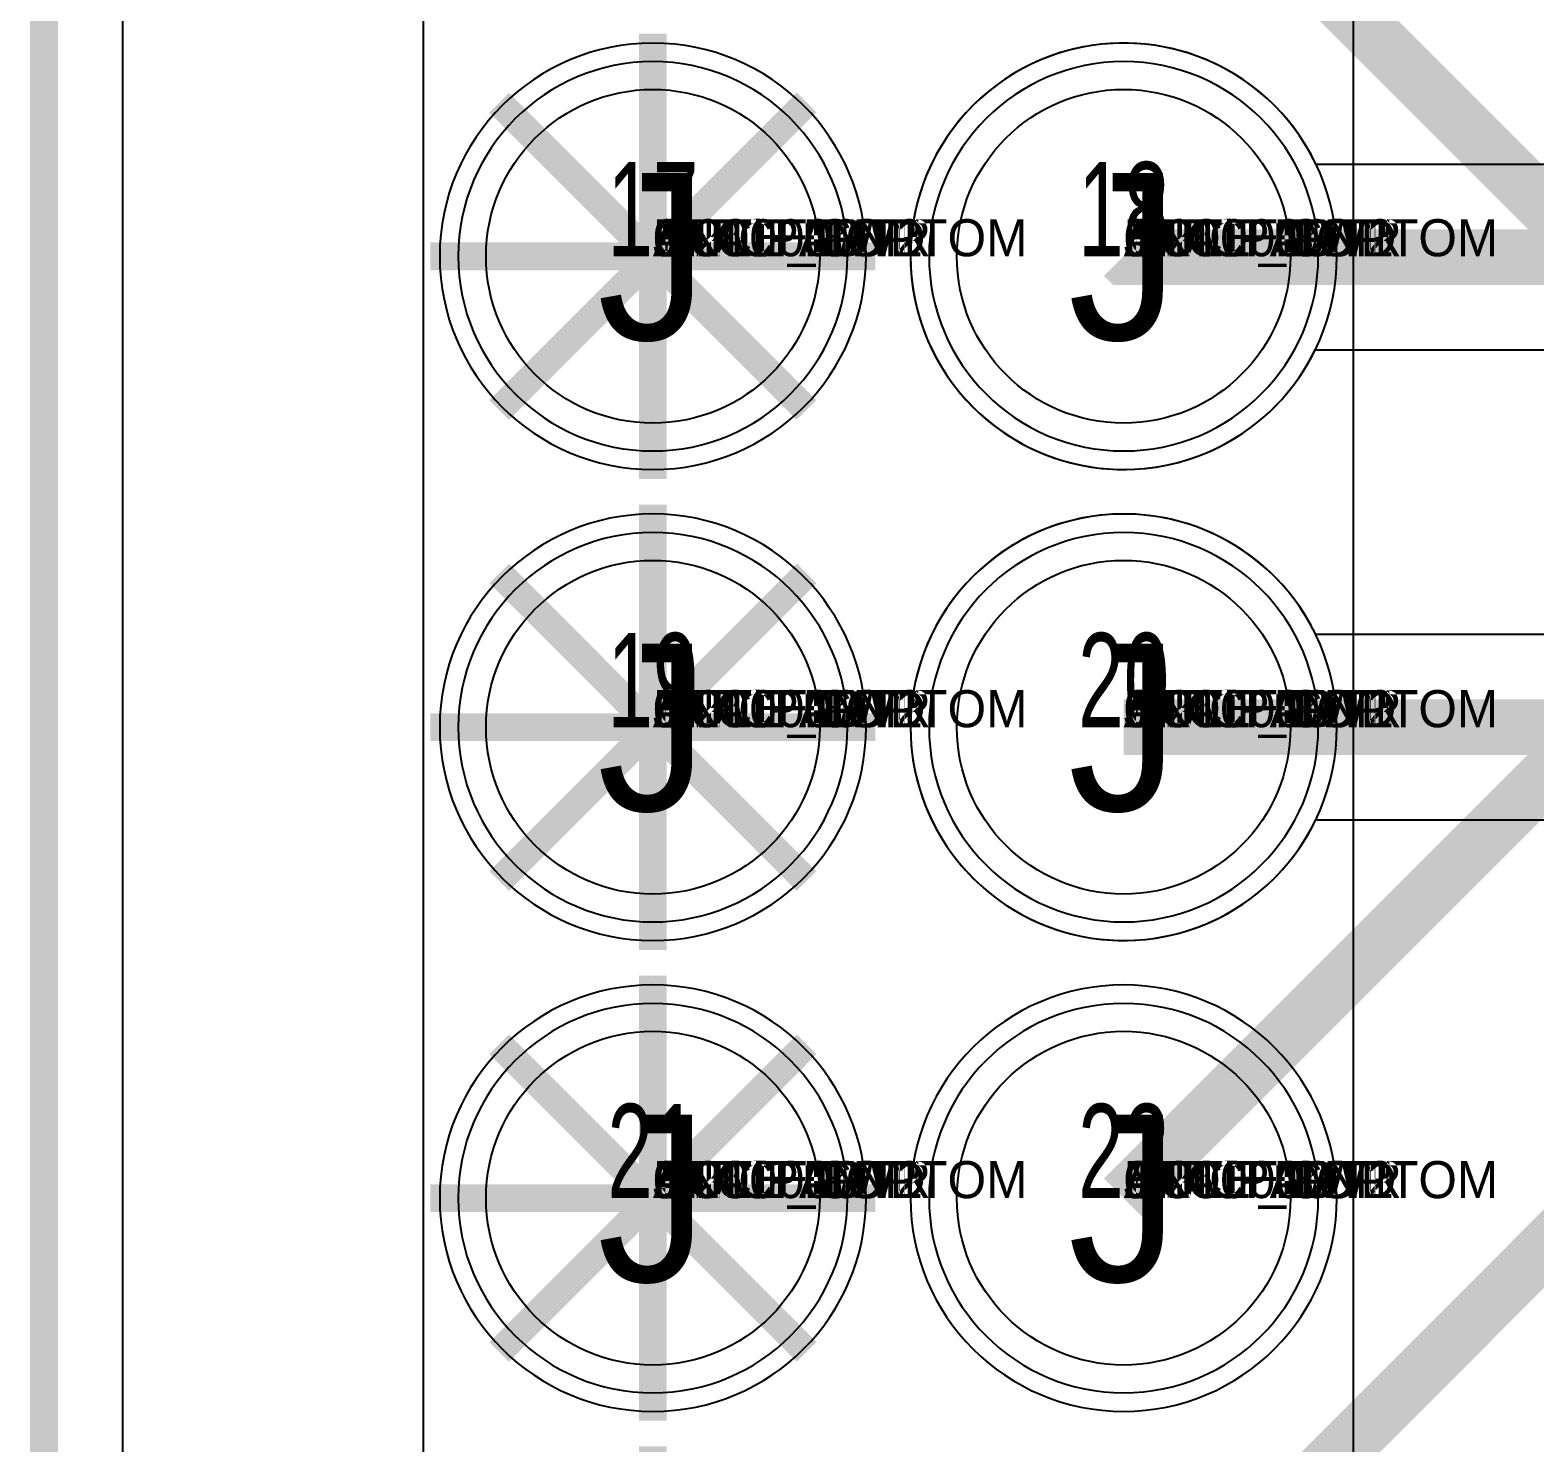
# Model space of a CAD drawing. Extents: x 0 to 323, y 0 to 320.
# Drawn here: x 8.6 to 16.72, y 26.78 to 34.4 of the extents above; entities that cross this region are included whole.
import ezdxf
from ezdxf.enums import TextEntityAlignment as Align

# ---------------------------------------------------------------- set-up
doc = ezdxf.new("R2010")
doc.units = 0
doc.header["$MEASUREMENT"] = 0
doc.layers.get('0').update_dxf_attribs({"linetype": 'CONTINUOUS'})
for name, color, linetype in [('CDN_FIGURES', 7, 'CONTINUOUS'), ('ETCH_BOTTOM', 7, 'CONTINUOUS'), ('ETCH_GND', 3, 'CONTINUOUS'), ('ETCH_INT1', 4, 'CONTINUOUS'), ('ETCH_INT2', 5, 'CONTINUOUS'), ('ETCH_PWR', 6, 'CONTINUOUS'), ('ETCH_TOP', 2, 'CONTINUOUS'), ('MANUFACTURING_NCLEGEND-1-6', 8, 'CONTINUOUS'), ('PACKAGE_GEOMETRY_ASSEMBLY_TOP', 11, 'CONTINUOUS'), ('PACKAGE_GEOMETRY_PIN_NUMBER', 9, 'CONTINUOUS')]:
    doc.layers.add(name, color=color, linetype=linetype)

# ---------------------------------------------------------------- blocks, each defined once
blk = doc.blocks.new('PAD_INFO')
for tag in ['SHAPE_TYPE', 'PAD_HEIGHT', 'PAD_LAYER', 'PAD_TYPE', 'PAD_WIDTH']:
    blk.add_attdef(tag, (0, 0), '', height=0.2)
at = {"flags": 2}
blk.add_attdef('CDN_TYPE', (0, 0), '', height=0.2, dxfattribs=at)
blk = doc.blocks.new('DRILL_INFO')
at = {"flags": 2}
blk.add_attdef('CDN_TYPE', (0, 0), '', height=0.2, dxfattribs=at)
for tag in ['FSHAPE', 'FCHAR', 'DRILL_HEIGHT', 'DIAMETER', 'PLATED', 'DRILL_WIDTH']:
    blk.add_attdef(tag, (0, 0), '', height=0.2)
blk = doc.blocks.new('CR1800X1200TH')
at = {"layer": 'ETCH_BOTTOM'}
blk.add_circle((0, 0), 0.9, dxfattribs=at)
at = {"layer": 'ETCH_GND'}
blk.add_circle((0, 0), 0.9, dxfattribs=at)
at = {"layer": 'ETCH_INT1'}
blk.add_circle((0, 0), 0.9, dxfattribs=at)
at = {"layer": 'ETCH_INT2'}
blk.add_circle((0, 0), 0.9, dxfattribs=at)
at = {"layer": 'ETCH_PWR'}
blk.add_circle((0, 0), 0.9, dxfattribs=at)
at = {"layer": 'ETCH_TOP'}
blk.add_circle((0, 0), 0.9, dxfattribs=at)
ref = blk.add_blockref('PAD_INFO', (0, 0))
ref.add_attrib('PAD_LAYER', 'ETCH_TOP', (0, 0), dxfattribs={"height": 0.2})
ref.add_attrib('SHAPE_TYPE', 'NULL', (0, 0), dxfattribs={"height": 0.2})
ref.add_attrib('PAD_TYPE', 'ANTIPAD', (0, 0), dxfattribs={"height": 0.2})
ref.add_attrib('PAD_WIDTH', '0.000000', (0, 0), dxfattribs={"height": 0.2})
ref.add_attrib('PAD_HEIGHT', '0.000000', (0, 0), dxfattribs={"height": 0.2})
ref = blk.add_blockref('PAD_INFO', (0, 0))
ref.add_attrib('PAD_LAYER', 'ETCH_GND', (0, 0), dxfattribs={"height": 0.2})
ref.add_attrib('SHAPE_TYPE', 'NULL', (0, 0), dxfattribs={"height": 0.2})
ref.add_attrib('PAD_TYPE', 'ANTIPAD', (0, 0), dxfattribs={"height": 0.2})
ref.add_attrib('PAD_WIDTH', '0.000000', (0, 0), dxfattribs={"height": 0.2})
ref.add_attrib('PAD_HEIGHT', '0.000000', (0, 0), dxfattribs={"height": 0.2})
ref = blk.add_blockref('PAD_INFO', (0, 0))
ref.add_attrib('PAD_LAYER', 'ETCH_INT1', (0, 0), dxfattribs={"height": 0.2})
ref.add_attrib('SHAPE_TYPE', 'NULL', (0, 0), dxfattribs={"height": 0.2})
ref.add_attrib('PAD_TYPE', 'ANTIPAD', (0, 0), dxfattribs={"height": 0.2})
ref.add_attrib('PAD_WIDTH', '0.000000', (0, 0), dxfattribs={"height": 0.2})
ref.add_attrib('PAD_HEIGHT', '0.000000', (0, 0), dxfattribs={"height": 0.2})
ref = blk.add_blockref('PAD_INFO', (0, 0))
ref.add_attrib('PAD_LAYER', 'ETCH_INT2', (0, 0), dxfattribs={"height": 0.2})
ref.add_attrib('SHAPE_TYPE', 'NULL', (0, 0), dxfattribs={"height": 0.2})
ref.add_attrib('PAD_TYPE', 'ANTIPAD', (0, 0), dxfattribs={"height": 0.2})
ref.add_attrib('PAD_WIDTH', '0.000000', (0, 0), dxfattribs={"height": 0.2})
ref.add_attrib('PAD_HEIGHT', '0.000000', (0, 0), dxfattribs={"height": 0.2})
ref = blk.add_blockref('PAD_INFO', (0, 0))
ref.add_attrib('PAD_LAYER', 'ETCH_PWR', (0, 0), dxfattribs={"height": 0.2})
ref.add_attrib('SHAPE_TYPE', 'NULL', (0, 0), dxfattribs={"height": 0.2})
ref.add_attrib('PAD_TYPE', 'ANTIPAD', (0, 0), dxfattribs={"height": 0.2})
ref.add_attrib('PAD_WIDTH', '0.000000', (0, 0), dxfattribs={"height": 0.2})
ref.add_attrib('PAD_HEIGHT', '0.000000', (0, 0), dxfattribs={"height": 0.2})
ref = blk.add_blockref('PAD_INFO', (0, 0))
ref.add_attrib('PAD_LAYER', 'ETCH_BOTTOM', (0, 0), dxfattribs={"height": 0.2})
ref.add_attrib('SHAPE_TYPE', 'NULL', (0, 0), dxfattribs={"height": 0.2})
ref.add_attrib('PAD_TYPE', 'ANTIPAD', (0, 0), dxfattribs={"height": 0.2})
ref.add_attrib('PAD_WIDTH', '0.000000', (0, 0), dxfattribs={"height": 0.2})
ref.add_attrib('PAD_HEIGHT', '0.000000', (0, 0), dxfattribs={"height": 0.2})
ref = blk.add_blockref('DRILL_INFO', (0, 0))
ref.add_attrib('DIAMETER', '1.200000', (0, 0), dxfattribs={"height": 0.2})
ref.add_attrib('PLATED', 'PLATED', (0, 0), dxfattribs={"height": 0.2})
ref.add_attrib('FSHAPE', 'CIRCLE', (0, 0), dxfattribs={"height": 0.2})
ref.add_attrib('FCHAR', 'J', (0, 0), dxfattribs={"height": 0.2})
ref.add_attrib('DRILL_WIDTH', '1.800000', (0, 0), dxfattribs={"height": 0.2})
ref.add_attrib('DRILL_HEIGHT', '1.800000', (0, 0), dxfattribs={"height": 0.2})
ref = blk.add_blockref('PAD_INFO', (0, 0))
ref.add_attrib('PAD_LAYER', 'ETCH_TOP', (0, 0), dxfattribs={"height": 0.2})
ref.add_attrib('SHAPE_TYPE', 'NULL', (0, 0), dxfattribs={"height": 0.2})
ref.add_attrib('PAD_TYPE', 'THERMAL', (0, 0), dxfattribs={"height": 0.2})
ref.add_attrib('PAD_WIDTH', '0.000000', (0, 0), dxfattribs={"height": 0.2})
ref.add_attrib('PAD_HEIGHT', '0.000000', (0, 0), dxfattribs={"height": 0.2})
ref = blk.add_blockref('PAD_INFO', (0, 0))
ref.add_attrib('PAD_LAYER', 'ETCH_GND', (0, 0), dxfattribs={"height": 0.2})
ref.add_attrib('SHAPE_TYPE', 'NULL', (0, 0), dxfattribs={"height": 0.2})
ref.add_attrib('PAD_TYPE', 'THERMAL', (0, 0), dxfattribs={"height": 0.2})
ref.add_attrib('PAD_WIDTH', '0.000000', (0, 0), dxfattribs={"height": 0.2})
ref.add_attrib('PAD_HEIGHT', '0.000000', (0, 0), dxfattribs={"height": 0.2})
ref = blk.add_blockref('PAD_INFO', (0, 0))
ref.add_attrib('PAD_LAYER', 'ETCH_INT1', (0, 0), dxfattribs={"height": 0.2})
ref.add_attrib('SHAPE_TYPE', 'NULL', (0, 0), dxfattribs={"height": 0.2})
ref.add_attrib('PAD_TYPE', 'THERMAL', (0, 0), dxfattribs={"height": 0.2})
ref.add_attrib('PAD_WIDTH', '0.000000', (0, 0), dxfattribs={"height": 0.2})
ref.add_attrib('PAD_HEIGHT', '0.000000', (0, 0), dxfattribs={"height": 0.2})
ref = blk.add_blockref('PAD_INFO', (0, 0))
ref.add_attrib('PAD_LAYER', 'ETCH_INT2', (0, 0), dxfattribs={"height": 0.2})
ref.add_attrib('SHAPE_TYPE', 'NULL', (0, 0), dxfattribs={"height": 0.2})
ref.add_attrib('PAD_TYPE', 'THERMAL', (0, 0), dxfattribs={"height": 0.2})
ref.add_attrib('PAD_WIDTH', '0.000000', (0, 0), dxfattribs={"height": 0.2})
ref.add_attrib('PAD_HEIGHT', '0.000000', (0, 0), dxfattribs={"height": 0.2})
ref = blk.add_blockref('PAD_INFO', (0, 0))
ref.add_attrib('PAD_LAYER', 'ETCH_PWR', (0, 0), dxfattribs={"height": 0.2})
ref.add_attrib('SHAPE_TYPE', 'NULL', (0, 0), dxfattribs={"height": 0.2})
ref.add_attrib('PAD_TYPE', 'THERMAL', (0, 0), dxfattribs={"height": 0.2})
ref.add_attrib('PAD_WIDTH', '0.000000', (0, 0), dxfattribs={"height": 0.2})
ref.add_attrib('PAD_HEIGHT', '0.000000', (0, 0), dxfattribs={"height": 0.2})
ref = blk.add_blockref('PAD_INFO', (0, 0))
ref.add_attrib('PAD_LAYER', 'ETCH_BOTTOM', (0, 0), dxfattribs={"height": 0.2})
ref.add_attrib('SHAPE_TYPE', 'NULL', (0, 0), dxfattribs={"height": 0.2})
ref.add_attrib('PAD_TYPE', 'THERMAL', (0, 0), dxfattribs={"height": 0.2})
ref.add_attrib('PAD_WIDTH', '0.000000', (0, 0), dxfattribs={"height": 0.2})
ref.add_attrib('PAD_HEIGHT', '0.000000', (0, 0), dxfattribs={"height": 0.2})
ref = blk.add_blockref('PAD_INFO', (0, 0))
ref.add_attrib('PAD_LAYER', 'ETCH_TOP', (0, 0), dxfattribs={"height": 0.2})
ref.add_attrib('SHAPE_TYPE', 'CIRCLE', (0, 0), dxfattribs={"height": 0.2})
ref.add_attrib('PAD_TYPE', 'REGULAR', (0, 0), dxfattribs={"height": 0.2})
ref.add_attrib('PAD_WIDTH', '1.800000', (0, 0), dxfattribs={"height": 0.2})
ref.add_attrib('PAD_HEIGHT', '1.800000', (0, 0), dxfattribs={"height": 0.2})
ref = blk.add_blockref('PAD_INFO', (0, 0))
ref.add_attrib('PAD_LAYER', 'ETCH_GND', (0, 0), dxfattribs={"height": 0.2})
ref.add_attrib('SHAPE_TYPE', 'CIRCLE', (0, 0), dxfattribs={"height": 0.2})
ref.add_attrib('PAD_TYPE', 'REGULAR', (0, 0), dxfattribs={"height": 0.2})
ref.add_attrib('PAD_WIDTH', '1.800000', (0, 0), dxfattribs={"height": 0.2})
ref.add_attrib('PAD_HEIGHT', '1.800000', (0, 0), dxfattribs={"height": 0.2})
ref = blk.add_blockref('PAD_INFO', (0, 0))
ref.add_attrib('PAD_LAYER', 'ETCH_INT1', (0, 0), dxfattribs={"height": 0.2})
ref.add_attrib('SHAPE_TYPE', 'CIRCLE', (0, 0), dxfattribs={"height": 0.2})
ref.add_attrib('PAD_TYPE', 'REGULAR', (0, 0), dxfattribs={"height": 0.2})
ref.add_attrib('PAD_WIDTH', '1.800000', (0, 0), dxfattribs={"height": 0.2})
ref.add_attrib('PAD_HEIGHT', '1.800000', (0, 0), dxfattribs={"height": 0.2})
ref = blk.add_blockref('PAD_INFO', (0, 0))
ref.add_attrib('PAD_LAYER', 'ETCH_INT2', (0, 0), dxfattribs={"height": 0.2})
ref.add_attrib('SHAPE_TYPE', 'CIRCLE', (0, 0), dxfattribs={"height": 0.2})
ref.add_attrib('PAD_TYPE', 'REGULAR', (0, 0), dxfattribs={"height": 0.2})
ref.add_attrib('PAD_WIDTH', '1.800000', (0, 0), dxfattribs={"height": 0.2})
ref.add_attrib('PAD_HEIGHT', '1.800000', (0, 0), dxfattribs={"height": 0.2})
ref = blk.add_blockref('PAD_INFO', (0, 0))
ref.add_attrib('PAD_LAYER', 'ETCH_PWR', (0, 0), dxfattribs={"height": 0.2})
ref.add_attrib('SHAPE_TYPE', 'CIRCLE', (0, 0), dxfattribs={"height": 0.2})
ref.add_attrib('PAD_TYPE', 'REGULAR', (0, 0), dxfattribs={"height": 0.2})
ref.add_attrib('PAD_WIDTH', '1.800000', (0, 0), dxfattribs={"height": 0.2})
ref.add_attrib('PAD_HEIGHT', '1.800000', (0, 0), dxfattribs={"height": 0.2})
ref = blk.add_blockref('PAD_INFO', (0, 0))
ref.add_attrib('PAD_LAYER', 'ETCH_BOTTOM', (0, 0), dxfattribs={"height": 0.2})
ref.add_attrib('SHAPE_TYPE', 'CIRCLE', (0, 0), dxfattribs={"height": 0.2})
ref.add_attrib('PAD_TYPE', 'REGULAR', (0, 0), dxfattribs={"height": 0.2})
ref.add_attrib('PAD_WIDTH', '1.800000', (0, 0), dxfattribs={"height": 0.2})
ref.add_attrib('PAD_HEIGHT', '1.800000', (0, 0), dxfattribs={"height": 0.2})
for tag in ['CDN_TYPE', 'PIN']:
    blk.add_attdef(tag, (0, 0), '', height=0.2)
at = {"flags": 2}
for tag in ['PSTKNAME', 'BBV']:
    blk.add_attdef(tag, (0, 0), '', height=0.2, dxfattribs=at)
blk = doc.blocks.new('F562')
at = {"layer": 'PACKAGE_GEOMETRY_ASSEMBLY_TOP'}
blk.add_lwpolyline([(-1.24, -49.53), (3.78, -49.53), (3.78, 1.27), (-1.24, 1.27)], close=True, dxfattribs=at)
at = {"layer": 'ETCH_TOP'}
for p in [(0, -25.4), (0, -22.86), (0, -20.32), (2.54, -25.4), (2.54, -22.86), (2.54, -20.32)]:
    blk.add_blockref('CR1800X1200TH', p, dxfattribs=at)
at = {"flags": 2}
for tag in ['SYMBOL_TYPE', 'CDN_TYPE', 'REFDES']:
    blk.add_attdef(tag, (0, 0), '', height=0.2, dxfattribs=at)
blk = doc.blocks.new('FIGURE_CIRCLE')
at = {"layer": 'CDN_FIGURES'}
blk.add_circle((0, 0), 0.5, dxfattribs=at)

msp = doc.modelspace()

# ---------------------------------------------------------------- linework, layer by layer
at = {"layer": 'ETCH_BOTTOM'}
for points, format in [([(31.6599, 35.193), (19.65, 35.193), (19.65, 33.6751), (15.5385, 33.6751), (15.5244, 33.7028, 4.117208), (15.5195, 32.6477), (15.5337, 32.6749), (19.65, 32.6749), (19.65, 31.1401), (15.5361, 31.1401), (15.522, 31.1675, 4.117734), (15.522, 30.1125), (15.5361, 30.1399), (19.65, 30.1399), (19.65, 5.149), (48.758, 5.149, -0.668179)], "xyb"), ([(11.96, 33.18, 0.15, 0.15, 0), (11.96, 34.3808, 0.15, 0.15, 0)], "xyseb"), ([(29.625, 25.175, 0.3, 0.3, 0), (29.625, 27.2807, 0.3, 0.3, 0), (23.7307, 33.175, 0.3, 0.3, 0), (14.505, 33.175, 0.3, 0.3, 0), (14.5, 33.18, 0.3, 0.3, 0)], "xyseb"), ([(10.7592, 33.18, 0.15, 0.15, 0), (11.96, 33.18, 0.15, 0.15, 0)], "xyseb"), ([(11.96, 33.18, 0.15, 0.15, 0), (13.1608, 33.18, 0.15, 0.15, 0)], "xyseb"), ([(11.96, 31.9792, 0.15, 0.15, 0), (11.96, 33.18, 0.15, 0.15, 0)], "xyseb"), ([(11.96, 30.64, 0.15, 0.15, 0), (11.96, 31.8408, 0.15, 0.15, 0)], "xyseb"), ([(14.5, 30.64, 0.3, 0.3, 0), (25.6293, 30.64, 0.3, 0.3, 0), (28.875, 27.3943, 0.3, 0.3, 0), (28.875, 26.325, 0.3, 0.3, 0), (28.525, 25.975, 0.3, 0.3, 0), (28.525, 24.525, 0.3, 0.3, 0)], "xyseb"), ([(10.7592, 30.64, 0.15, 0.15, 0), (11.96, 30.64, 0.15, 0.15, 0)], "xyseb"), ([(11.96, 30.64, 0.15, 0.15, 0), (13.1608, 30.64, 0.15, 0.15, 0)], "xyseb"), ([(11.96, 29.4392, 0.15, 0.15, 0), (11.96, 30.64, 0.15, 0.15, 0)], "xyseb"), ([(11.96, 28.1, 0.15, 0.15, 0), (11.96, 29.3008, 0.15, 0.15, 0)], "xyseb"), ([(10.7592, 28.1, 0.15, 0.15, 0), (11.96, 28.1, 0.15, 0.15, 0)], "xyseb"), ([(11.96, 28.1, 0.15, 0.15, 0), (13.1608, 28.1, 0.15, 0.15, 0)], "xyseb"), ([(11.96, 26.8992, 0.15, 0.15, 0), (11.96, 28.1, 0.15, 0.15, 0)], "xyseb"), ([(11.96, 25.56, 0.15, 0.15, 0), (11.96, 26.7608, 0.15, 0.15, 0)], "xyseb")]:
    msp.add_lwpolyline(points, format=format, dxfattribs=at)
for points in [[(11.96, 34.3301, 1), (11.96, 32.0299, 1)], [(11.96, 31.7901, 1), (11.96, 29.4899, 1)], [(11.96, 29.2501, 1), (11.96, 26.9499, 1)], [(14.5, 29.2501, 1), (14.5, 26.9499, 1)]]:
    msp.add_lwpolyline(points, format="xyb", close=True, dxfattribs=at)
at = {"layer": 'ETCH_GND'}
for points in [[(11.96, 33.18, 0.15, 0.15, 0), (11.96, 34.2808, 0.15, 0.15, 0)], [(11.1308, 34.0092, 0.15, 0.15, 0), (11.96, 33.18, 0.15, 0.15, 0)], [(11.96, 33.18, 0.15, 0.15, 0), (12.7892, 34.0092, 0.15, 0.15, 0)], [(10.8592, 33.18, 0.15, 0.15, 0), (11.96, 33.18, 0.15, 0.15, 0)], [(11.1308, 32.3508, 0.15, 0.15, 0), (11.96, 33.18, 0.15, 0.15, 0)], [(11.96, 33.18, 0.15, 0.15, 0), (12.7892, 32.3508, 0.15, 0.15, 0)], [(11.96, 33.18, 0.15, 0.15, 0), (13.0608, 33.18, 0.15, 0.15, 0)], [(11.96, 32.0792, 0.15, 0.15, 0), (11.96, 33.18, 0.15, 0.15, 0)], [(11.96, 30.64, 0.15, 0.15, 0), (11.96, 31.7408, 0.15, 0.15, 0)], [(11.1308, 31.4692, 0.15, 0.15, 0), (11.96, 30.64, 0.15, 0.15, 0)], [(11.96, 30.64, 0.15, 0.15, 0), (12.7892, 31.4692, 0.15, 0.15, 0)], [(10.8592, 30.64, 0.15, 0.15, 0), (11.96, 30.64, 0.15, 0.15, 0)], [(11.1308, 29.8108, 0.15, 0.15, 0), (11.96, 30.64, 0.15, 0.15, 0)], [(11.96, 30.64, 0.15, 0.15, 0), (12.7892, 29.8108, 0.15, 0.15, 0)], [(11.96, 30.64, 0.15, 0.15, 0), (13.0608, 30.64, 0.15, 0.15, 0)], [(11.96, 29.5392, 0.15, 0.15, 0), (11.96, 30.64, 0.15, 0.15, 0)], [(11.96, 28.1, 0.15, 0.15, 0), (11.96, 29.2008, 0.15, 0.15, 0)], [(11.1308, 28.9292, 0.15, 0.15, 0), (11.96, 28.1, 0.15, 0.15, 0)], [(11.96, 28.1, 0.15, 0.15, 0), (12.7892, 28.9292, 0.15, 0.15, 0)], [(10.8592, 28.1, 0.15, 0.15, 0), (11.96, 28.1, 0.15, 0.15, 0)], [(11.1308, 27.2708, 0.15, 0.15, 0), (11.96, 28.1, 0.15, 0.15, 0)], [(11.96, 28.1, 0.15, 0.15, 0), (12.7892, 27.2708, 0.15, 0.15, 0)], [(11.96, 28.1, 0.15, 0.15, 0), (13.0608, 28.1, 0.15, 0.15, 0)], [(11.96, 26.9992, 0.15, 0.15, 0), (11.96, 28.1, 0.15, 0.15, 0)]]:
    msp.add_lwpolyline(points, format="xyseb", dxfattribs=at)
for points in [[(13.0101, 33.18, 1), (10.9099, 33.18, 1)], [(15.5501, 33.18, 1), (13.4499, 33.18, 1)], [(13.0101, 30.64, 1), (10.9099, 30.64, 1)], [(15.5501, 30.64, 1), (13.4499, 30.64, 1)], [(13.0101, 28.1, 1), (10.9099, 28.1, 1)], [(15.5501, 28.1, 1), (13.4499, 28.1, 1)]]:
    msp.add_lwpolyline(points, format="xyb", close=True, dxfattribs=at)
at = {"layer": 'ETCH_INT1'}
for points in [[(15.6501, 33.18, 1), (13.3499, 33.18, 1)], [(15.6501, 30.64, 1), (13.3499, 30.64, 1)], [(15.6501, 28.1, 1), (13.3499, 28.1, 1)]]:
    msp.add_lwpolyline(points, format="xyb", close=True, dxfattribs=at)
at = {"layer": 'ETCH_INT2'}
for points, format in [([(35.2, 15.8, 0.15, 0.15, 0), (15.6911, 15.8, 0.15, 0.15, 0), (14.9661, 16.525, 0.15, 0.15, 0), (11.784, 16.525, 0.15, 0.15, 0), (8.675, 19.634, 0.15, 0.15, 0), (8.675, 64.825, 0.15, 0.15, 0)], "xyseb"), ([(59.1939, 32.947), (17.699, 32.947), (17.699, 16.2251), (15.8672, 16.2251), (15.2052, 16.8871, -0.448395), (15.2139, 17.0383, 2.634574), (13.69, 17.1235, -0.669693), (13.6186, 16.9501), (12.8414, 16.9501, -0.669693), (12.77, 17.1235, 1.289173), (10.8569, 18.2653, -0.569037), (10.6879, 18.2223), (9.1001, 19.8101), (9.1001, 64.5818)], "xyb"), ([(11.96, 33.18, 0.15, 0.15, 0), (11.96, 34.3808, 0.15, 0.15, 0)], "xyseb"), ([(10.7592, 33.18, 0.15, 0.15, 0), (11.96, 33.18, 0.15, 0.15, 0)], "xyseb"), ([(11.96, 33.18, 0.15, 0.15, 0), (13.1608, 33.18, 0.15, 0.15, 0)], "xyseb"), ([(11.96, 31.9792, 0.15, 0.15, 0), (11.96, 33.18, 0.15, 0.15, 0)], "xyseb"), ([(11.96, 30.64, 0.15, 0.15, 0), (11.96, 31.8408, 0.15, 0.15, 0)], "xyseb"), ([(10.7592, 30.64, 0.15, 0.15, 0), (11.96, 30.64, 0.15, 0.15, 0)], "xyseb"), ([(11.96, 30.64, 0.15, 0.15, 0), (13.1608, 30.64, 0.15, 0.15, 0)], "xyseb"), ([(11.96, 29.4392, 0.15, 0.15, 0), (11.96, 30.64, 0.15, 0.15, 0)], "xyseb"), ([(11.96, 28.1, 0.15, 0.15, 0), (11.96, 29.3008, 0.15, 0.15, 0)], "xyseb"), ([(10.7592, 28.1, 0.15, 0.15, 0), (11.96, 28.1, 0.15, 0.15, 0)], "xyseb"), ([(11.96, 28.1, 0.15, 0.15, 0), (13.1608, 28.1, 0.15, 0.15, 0)], "xyseb"), ([(11.96, 26.8992, 0.15, 0.15, 0), (11.96, 28.1, 0.15, 0.15, 0)], "xyseb"), ([(11.96, 25.56, 0.15, 0.15, 0), (11.96, 26.7608, 0.15, 0.15, 0)], "xyseb")]:
    msp.add_lwpolyline(points, format=format, dxfattribs=at)
for points in [[(11.96, 34.3301, 1), (11.96, 32.0299, 1)], [(14.5, 34.3301, 1), (14.5, 32.0299, 1)], [(11.96, 31.7901, 1), (11.96, 29.4899, 1)], [(14.5, 31.7901, 1), (14.5, 29.4899, 1)], [(11.96, 29.2501, 1), (11.96, 26.9499, 1)], [(14.5, 29.2501, 1), (14.5, 26.9499, 1)]]:
    msp.add_lwpolyline(points, format="xyb", close=True, dxfattribs=at)
at = {"layer": 'ETCH_PWR'}
for points in [[(11.96, 34.2301, 1), (11.96, 32.1299, 1)], [(14.5, 34.2301, 1), (14.5, 32.1299, 1)], [(11.96, 31.6901, 1), (11.96, 29.5899, 1)], [(14.5, 31.6901, 1), (14.5, 29.5899, 1)], [(11.96, 29.1501, 1), (11.96, 27.0499, 1)], [(14.5, 29.1501, 1), (14.5, 27.0499, 1)]]:
    msp.add_lwpolyline(points, format="xyb", close=True, dxfattribs=at)
at = {"layer": 'ETCH_TOP'}
for points in [[(27.311, 25.861, 0.3, 0.3, 0), (26.6026, 25.861, 0.3, 0.3, 0), (25.527, 26.9366, 0.3, 0.3, 0), (25.527, 28.628, 0.3, 0.3, 0), (22.515, 31.64, 0.3, 0.3, 0), (18.58, 31.64, 0.3, 0.3, 0), (14.5, 35.72, 0.3, 0.3, 0)], [(14.5, 28.1, 0.3, 0.3, 0), (17.209, 30.809, 0.3, 0.3, 0), (22.377, 30.809, 0.3, 0.3, 0), (25, 28.186, 0.3, 0.3, 0), (25, 24.4, 0.3, 0.3, 0), (25.525, 23.875, 0.3, 0.3, 0), (27.6, 23.875, 0.15, 0.15, 0), (27.564, 23.911, 0.15, 0.15, 0), (27.311, 23.911, 0.15, 0.15, 0)], [(14.5, 25.56, 0.3, 0.3, 0), (18.509, 29.569, 0.3, 0.3, 0), (22.686, 29.569, 0.3, 0.3, 0), (24.3, 27.955, 0.3, 0.3, 0), (24.3, 23.95, 0.3, 0.3, 0), (25.025, 23.225, 0.3, 0.3, 0), (27.6, 23.225, 0.15, 0.15, 0), (27.564, 23.261, 0.15, 0.15, 0), (27.311, 23.261, 0.15, 0.15, 0)]]:
    msp.add_lwpolyline(points, format="xyseb", dxfattribs=at)

# ---------------------------------------------------------------- block references
msp.add_blockref('F562', (11.96, 53.5))
at = {"layer": 'MANUFACTURING_NCLEGEND-1-6', "xscale": 1.8, "yscale": 1.8}
for p in [(11.96, 33.18), (14.5, 33.18), (11.96, 30.64), (14.5, 30.64), (11.96, 28.1), (14.5, 28.1)]:
    msp.add_blockref('FIGURE_CIRCLE', p, dxfattribs=at)

# ---------------------------------------------------------------- texts
at = {"layer": 'MANUFACTURING_NCLEGEND-1-6'}
for p in [(11.96, 33.18), (14.5, 33.18), (11.96, 30.64), (14.5, 30.64), (11.96, 28.1), (14.5, 28.1)]:
    msp.add_text('J', height=0.9, dxfattribs=at).set_placement(p, align=Align.MIDDLE_CENTER)
at = {"layer": 'PACKAGE_GEOMETRY_PIN_NUMBER', "width": 0.649606}
for s, p in [('18', (14.5, 33.18)), ('17', (11.96, 33.18)), ('19', (11.96, 30.64)), ('20', (14.5, 30.64)), ('21', (11.96, 28.1)), ('22', (14.5, 28.1))]:
    msp.add_text(s, height=0.508, dxfattribs=at).set_placement(p, align=Align.CENTER)

doc.saveas('drawing.dxf')
